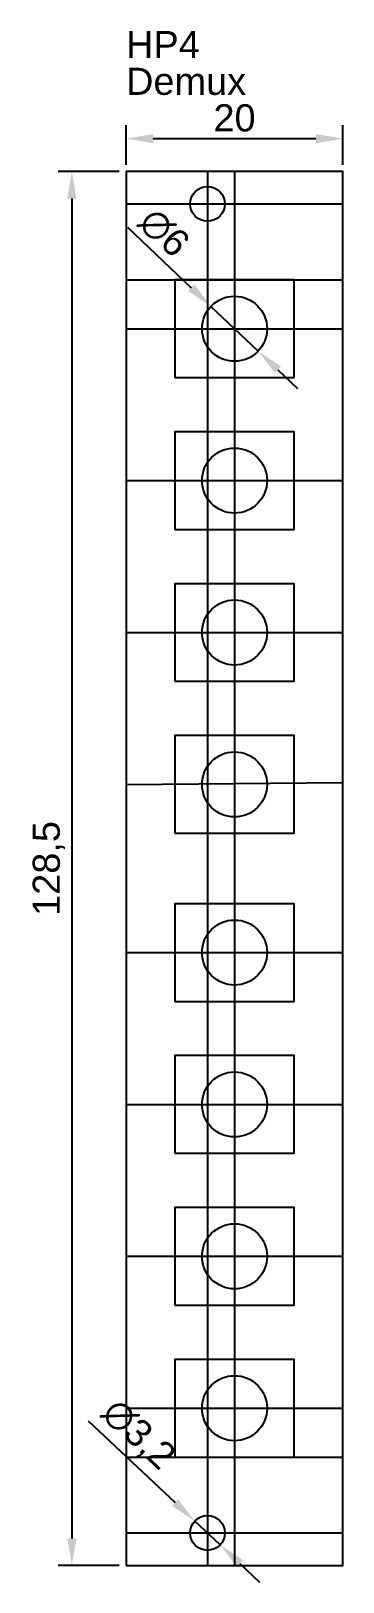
# Model space of a CAD drawing. Header units: millimetres. Extents: x -9 to 20, y -2 to 141.
import ezdxf

# ---------------------------------------------------------------- set-up
doc = ezdxf.new("R2010")
doc.units = ezdxf.units.MM
for name, color, linetype in [('01 Cuts', 7, 'Continuous'), ('03 Name', 4, 'Continuous'), ('04 Ano', 3, 'Continuous'), ('05 Hole', 6, 'Continuous'), ('10 Guide', 252, 'Continuous')]:
    doc.layers.add(name, color=color, linetype=linetype)
doc.layers.add('02 Hojo', color=1, linetype='Continuous', plot=False)
doc.styles.get("Standard").update_dxf_attribs({"font": 'arial.ttf'})
doc.dimstyles.new('ISO-25', dxfattribs={"dimtxt": 2.5, "dimasz": 2.5, "dimexe": 1.25, "dimexo": 0.625, "dimtad": 1, "dimtxsty": 'Standard', "dimcen": 2.5, "dimadec": 0, "dimazin": 0, "dimtfac": 1, "dimtmove": 0, "dimatfit": 3, "dimfxl": 1, "dimarcsym": 0})

# ---------------------------------------------------------------- blocks, each defined once
blk = doc.blocks.new('*D4')
at = {"layer": '04 Ano', "color": 0, "lineweight": -2, "transparency": 16777216}
for p, q in [((0, 129.12), (0, 132.77)), ((2.5, 131.52), (17.5, 131.52)), ((20, 129.12), (20, 132.77))]:
    blk.add_line(p, q, dxfattribs=at)
at = {"layer": '04 Ano', "color": 0, "transparency": 16777216}
for points in [[(2.5, 131.94), (2.5, 131.1), (0, 131.52)], [(17.5, 131.94), (17.5, 131.1), (20, 131.52)]]:
    blk.add_solid(points, dxfattribs=at)
at = {"layer": 'Defpoints', "color": 0, "transparency": 16777216}
for p in [(20, 131.52), (0, 128.5), (20, 128.5)]:
    blk.add_point(p, dxfattribs=at)
at = {"layer": '04 Ano', "color": 0, "transparency": 16777216, "insert": (10, 133.42), "char_height": 2.5, "attachment_point": 5}
blk.add_mtext('20', dxfattribs=at)
blk = doc.blocks.new('*U12')
at = {"layer": '02 Hojo'}
blk.add_lwpolyline([(-5.5, -4.5), (5.5, -4.5), (5.5, 4.5), (-5.5, 4.5)], close=True, dxfattribs=at)
at = {"layer": '05 Hole'}
blk.add_circle((0, 0), 3, dxfattribs=at)
blk = doc.blocks.new('*U13')
at = {"layer": '10 Guide', "color": 0, "linetype": 'ByBlock', "lineweight": -2, "transparency": 16777216}
for p in [(0, 0), (0, -14), (0, -28), (0, -42)]:
    blk.add_blockref('*U12', p, dxfattribs=at)
blk = doc.blocks.new('*U14')
at = {"layer": '02 Hojo'}
blk.add_lwpolyline([(-5.5, -4.5), (5.5, -4.5), (5.5, 4.5), (-5.5, 4.5)], close=True, dxfattribs=at)
at = {"layer": '05 Hole'}
blk.add_circle((0, 0), 3, dxfattribs=at)
blk = doc.blocks.new('*U16')
at = {"layer": '10 Guide', "color": 0, "linetype": 'ByBlock', "lineweight": -2, "transparency": 16777216}
for p in [(0, 0), (0, -14), (0, -28), (0, -42)]:
    blk.add_blockref('*U14', p, dxfattribs=at)
blk = doc.blocks.new('*D17')
at = {"layer": '04 Ano', "color": 0, "lineweight": -2, "transparency": 16777216}
for p, q in [((-0.63, 128.5), (-6.25, 128.5)), ((-5, 126), (-5, 2.5)), ((-0.63, 0), (-6.25, 0))]:
    blk.add_line(p, q, dxfattribs=at)
at = {"layer": '04 Ano', "color": 0, "transparency": 16777216}
for points in [[(-5.42, 126), (-4.58, 126), (-5, 128.5)], [(-5.42, 2.5), (-4.58, 2.5), (-5, 0)]]:
    blk.add_solid(points, dxfattribs=at)
at = {"layer": 'Defpoints', "color": 0, "transparency": 16777216}
for p in [(0, 128.5), (-5, 0), (0, 0)]:
    blk.add_point(p, dxfattribs=at)
at = {"layer": '04 Ano', "color": 0, "transparency": 16777216, "insert": (-7.13, 64.25), "char_height": 2.5, "attachment_point": 5, "rotation": 90}
blk.add_mtext('128,5', dxfattribs=at)
blk = doc.blocks.new('*D18')
at = {"layer": '04 Ano', "color": 0, "lineweight": -2, "transparency": 16777216}
for p, q in [((0.12, 123.36), (6.01, 117.78)), ((12.18, 111.94), (7.82, 116.06)), ((13.99, 110.22), (15.81, 108.5))]:
    blk.add_line(p, q, dxfattribs=at)
at = {"layer": '04 Ano', "color": 0, "transparency": 16777216}
for points in [[(6.29, 118.09), (5.72, 117.48), (7.82, 116.06)], [(14.28, 110.52), (13.71, 109.91), (12.18, 111.94)]]:
    blk.add_solid(points, dxfattribs=at)
at = {"layer": 'Defpoints', "color": 0, "transparency": 16777216}
for p in [(7.82, 116.06), (12.18, 111.94)]:
    blk.add_point(p, dxfattribs=at)
at = {"layer": '04 Ano', "color": 0, "transparency": 16777216, "insert": (3.51, 122.86), "char_height": 2.5, "attachment_point": 5, "rotation": 316.535}
blk.add_mtext('∅6', dxfattribs=at)
blk = doc.blocks.new('*D19')
at = {"layer": '04 Ano', "color": 0, "lineweight": -2, "transparency": 16777216}
for p, q in [((-3.51, 13.33), (4.51, 5.81)), ((8.67, 1.91), (6.33, 4.09)), ((10.49, 0.19), (12.31, -1.52))]:
    blk.add_line(p, q, dxfattribs=at)
at = {"layer": '04 Ano', "color": 0, "transparency": 16777216}
for points in [[(4.8, 6.11), (4.23, 5.5), (6.33, 4.09)], [(10.77, 0.5), (10.2, -0.11), (8.67, 1.91)]]:
    blk.add_solid(points, dxfattribs=at)
at = {"layer": 'Defpoints', "color": 0, "transparency": 16777216}
for p in [(6.33, 4.09), (8.67, 1.91)]:
    blk.add_point(p, dxfattribs=at)
at = {"layer": '04 Ano', "color": 0, "transparency": 16777216, "insert": (1.07, 12), "char_height": 2.5, "attachment_point": 5, "rotation": 316.8205}
blk.add_mtext('∅3,2', dxfattribs=at)

msp = doc.modelspace()

# ---------------------------------------------------------------- linework, layer by layer
at = {"layer": '01 Cuts'}
msp.add_lwpolyline([(0, 0), (20, 0), (20, 128.5), (0, 128.5)], close=True, dxfattribs=at)
at = {"layer": '02 Hojo'}
for p, q in [((0, 118.5), (20, 118.5)), ((0, 10), (20, 10))]:
    msp.add_line(p, q, dxfattribs=at)
at = {"layer": '05 Hole'}
for centre in [(7.5, 125.5), (7.5, 3)]:
    msp.add_circle(centre, 1.6, dxfattribs=at)
at = {"layer": '10 Guide'}
for p, q in [((7.5, 128.5), (7.5, 0)), ((10, 128.5), (10, 0)), ((0, 125.5), (20, 125.5)), ((0, 114), (20, 114)), ((0, 100), (20, 100)), ((0, 86), (20, 86)), ((0, 72), (20, 72.18)), ((0, 56.5), (20, 56.5)), ((0, 42.5), (20, 42.5)), ((0, 28.5), (20, 28.5)), ((0, 14.5), (20, 14.5)), ((0, 3), (20, 3))]:
    msp.add_line(p, q, dxfattribs=at)

# ---------------------------------------------------------------- block references
for name, p in [('*U13', (10, 114)), ('*U16', (10, 56.5))]:
    msp.add_blockref(name, p, dxfattribs=at)

# ---------------------------------------------------------------- texts
at = {"layer": '03 Name', "char_height": 2.5, "attachment_point": 1}
for s, insert in [('HP4', (0, 141.44)), ('Demux', (0, 138.057))]:
    msp.add_mtext_dynamic_manual_height_columns(s, width=20, gutter_width=12.5, heights=[0], dxfattribs=dict(at, insert=insert))

# ---------------------------------------------------------------- dimensions: what is measured, and where the dimension line sits
at = {"layer": '04 Ano'}
dim = msp.add_linear_dim(base=(20, 131.521), p1=(0, 128.5), p2=(20, 128.5), dimstyle='ISO-25', override={"dimtmove": 1}, dxfattribs=at)
dim.commit()
dim.dimension.update_dxf_attribs({"geometry": '*D4', "text_midpoint": (10, 133.422)})
dim = msp.add_linear_dim(base=(-5, 0), p1=(0, 128.5), p2=(0, 0), angle=90, dimstyle='ISO-25', dxfattribs=at)
dim.commit()
dim.dimension.update_dxf_attribs({"geometry": '*D17', "text_midpoint": (-7.127, 64.25)})
for p1, p2, picture, middle in [((12.177, 111.936), (7.823, 116.064), '*D18', (3.515, 122.863)), ((8.667, 1.905), (6.333, 4.095), '*D19', (1.073, 12.004))]:
    dim = msp.add_diameter_dim_2p(p1=p1, p2=p2, dimstyle='ISO-25', dxfattribs=at)
    dim.commit()
    dim.dimension.update_dxf_attribs({"geometry": picture, "text_midpoint": middle})

doc.saveas('drawing.dxf')
